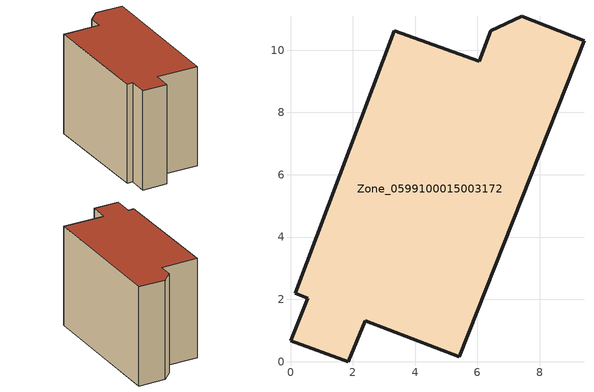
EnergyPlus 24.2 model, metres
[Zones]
Zone_0599100015003172
 floor ground (C_G): 2.4,1.32 1.85,0 0,0.67 0.56,2.03 0.14,2.19 3.33,10.63 6.05,9.64 6.44,10.62 7.43,11.09 9.42,10.3 5.42,0.15 z0.94
 wall outside (C_F): 9.42,10.3 7.43,11.09 6.44,10.62 6.05,9.64 3.33,10.63 0.14,2.19 0.56,2.03 0,0.67 1.85,0 2.4,1.32 5.42,0.15 9.42,10.3 z0.94:8.74
 roof outside (C_R): 2.4,1.32 5.42,0.15 9.42,10.3 7.43,11.09 6.44,10.62 6.05,9.64 3.33,10.63 0.14,2.19 0.56,2.03 0,0.67 1.85,0 z8.74
[BUILDING]
Pand.0599100015003172: North Axis=0; Terrain=City; Loads Convergence Tolerance Value=0.04; Temperature Convergence Tolerance Value=0.4; Solar Distribution=FullExterior; Maximum Number of Warmup Days=25; Minimum Number of Warmup Days=1
[Site:Location]
Rotterdam.The.Hague.AP_ZH_NLD Design_Conditions: Latitude=51.96; Longitude=4.45; Time Zone=1; Elevation=-4.5
[SITE:GROUNDTEMPERATURE:BUILDINGSURFACE]
18, 18, 18, 18, 18, 18, 18, 18, 18, 18, 18, 18
[MATERIAL] Thermal Absorptance=0.9; Solar Absorptance=0.7; Visible Absorptance=0.7
Name | Roughness | Thickness | Conductivity | Density | Specific Heat
G.TI.1965-1974 | MediumSmooth | 0.15 | 0.882353 | 540 | 1210
F.TI.1965-1974 | Rough | 0.3 | 0.697674 | 1920 | 840
R.TI.1965-1974 | MediumRough | 0.2 | 0.232558 | 1500 | 1000
[CONSTRUCTION]
C_G: G.TI.1965-1974
C_F: F.TI.1965-1974
C_R: R.TI.1965-1974
[ZONE]
Zone_0599100015003172: Type=1; Multiplier=1; Ceiling Height=Autocalculate; Volume=Autocalculate; Floor Area=autocalculate; Part of Total Floor Area=Yes
[ZONEINFILTRATION:DESIGNFLOWRATE]
Infil_Zone_0599100015003172: Zone or ZoneList or Space or SpaceList=Zone_0599100015003172; Schedule=AlwaysOn; Design Flow Rate Calculation Method=Flow/Area; Flow Rate per Floor Area=0.003; Constant Term Coefficient=1; Temperature Term Coefficient=0; Velocity Term Coefficient=0; Velocity Squared Term Coefficient=0
[HVACTEMPLATE:ZONE:IDEALLOADSAIRSYSTEM]
Zone_0599100015003172: Maximum Heating Supply Air Temperature=50; Minimum Cooling Supply Air Temperature=13; Maximum Heating Supply Air Humidity Ratio=0.0156; Minimum Cooling Supply Air Humidity Ratio=0.0077; Heating Limit=NoLimit; Cooling Limit=NoLimit; Dehumidification Control Type=ConstantSensibleHeatRatio; Cooling Sensible Heat Ratio=0.7; Dehumidification Setpoint=60; Humidification Control Type=None; Humidification Setpoint=30; Outdoor Air Method=None; Outdoor Air Flow Rate per Person=0.00944; Outdoor Air Flow Rate per Zone Floor Area=0; Outdoor Air Flow Rate per Zone=0; Demand Controlled Ventilation Type=None; Outdoor Air Economizer Type=NoEconomizer; Heat Recovery Type=None; Sensible Heat Recovery Effectiveness=0.7; Latent Heat Recovery Effectiveness=0.65
[ZONECONTROL:THERMOSTAT]
ThermostatControl_Zone_0599100015003172: Zone or ZoneList=Zone_0599100015003172; Control Type Schedule=DualSetpointControlType; Control 1=Thermostat_Zone_0599100015003172; Temperature Difference Between Cutout And Setpoint=0
[THERMOSTATSETPOINT:DUALSETPOINT]
Thermostat_Zone_0599100015003172: Heating Setpoint Temperature Schedule=HeatingSetpoint_Zone_0599100015003172; Cooling Setpoint Temperature Schedule=CoolingSetpoint_Zone_0599100015003172
[SCHEDULE:COMPACT]
HeatingSetpoint_Zone_0599100015003172: Through: 12/31, For: AllDays, Until: 24:00, 21
CoolingSetpoint_Zone_0599100015003172: Through: 12/31, For: AllDays, Until: 24:00, 24
DualSetpointControlType: Through: 12/31, For: AllDays, Until: 24:00, 4
AlwaysOn: Through: 12/31, For: AllDays, Until: 24:00, 1
